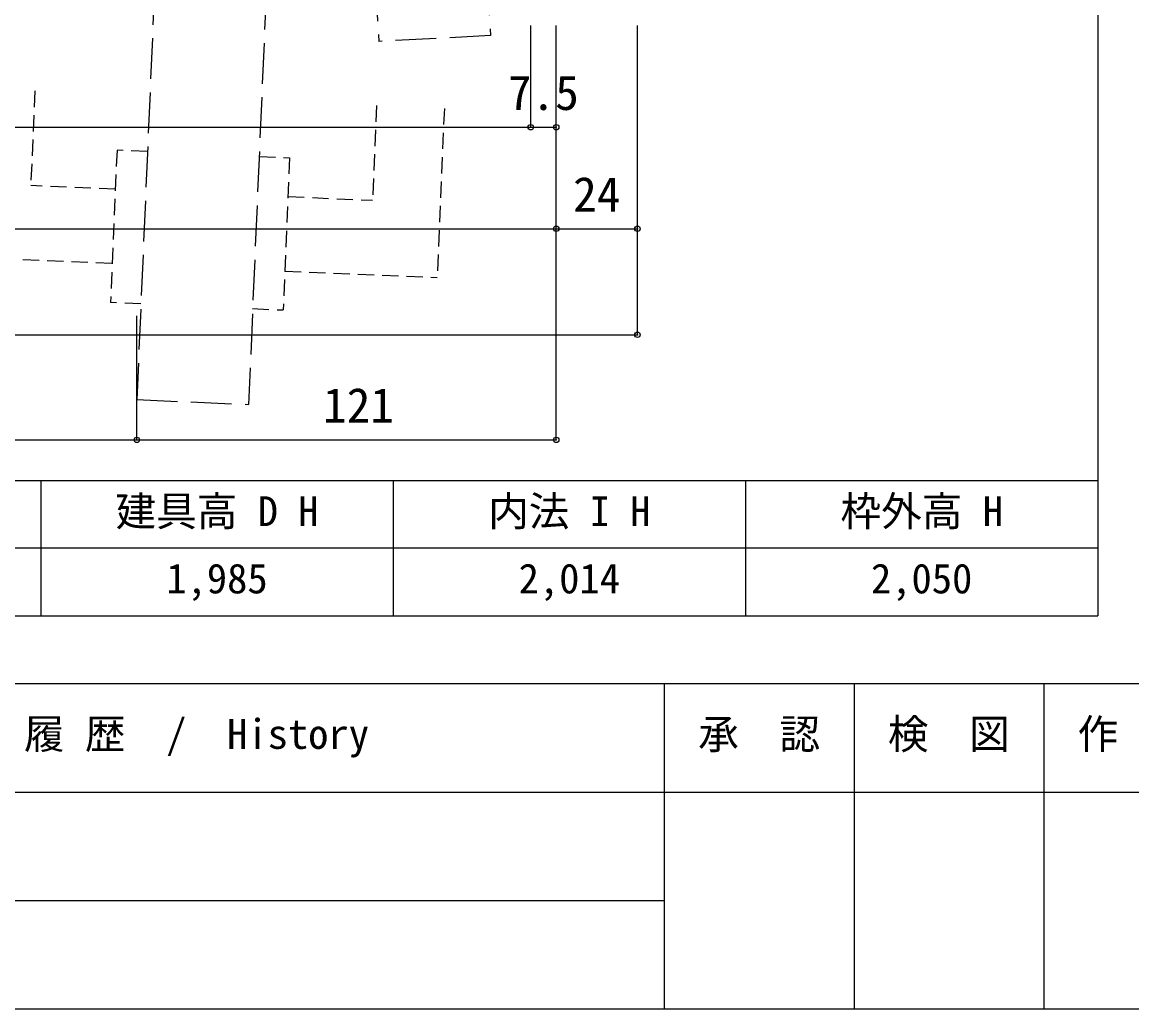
# Model space of a CAD drawing. Units: millimetres at full size. Extents: x -800 to 800, y -560 to 560.
# Drawn here: x -165.5 to 162, y -560 to -268.7 of the extents above; entities that cross this region are included whole.
import ezdxf
from ezdxf.enums import TextEntityAlignment as Align

# ---------------------------------------------------------------- set-up
doc = ezdxf.new("R2010")
doc.units = ezdxf.units.MM
doc.header["$LTSCALE"] = 4
doc.header["$PDMODE"] = 32
doc.header["$PDSIZE"] = 1.6
doc.linetypes.add('DASHED1', pattern=[1.8, 1.2, -0.6])
doc.linetypes.add('DASHED3', pattern=[4, 3, -1])
doc.layers.add('0-0', color=7, linetype='Continuous', lineweight=25)
doc.layers.add('2-0', color=4, linetype='Continuous', lineweight=25)
doc.styles.add('ＭＳ ゴシック', font='')
doc.styles.get('ＭＳ ゴシック').set_extended_font_data('MS Gothic')

msp = doc.modelspace()

# ---------------------------------------------------------------- linework, layer by layer
at = {"layer": '0-0'}
for p, q in [((-780, -404), (152, -404)), ((-160, -404), (-160, -444)), ((-56, -404), (-56, -444)), ((48, -404), (48, -444)), ((152, -424), (-780, -424)), ((-780, -444), (152, -444)), ((-800, -464), (800, -464)), ((24, -464), (24, -560)), ((80, -464), (80, -560)), ((136, -464), (136, -560)), ((-476, -496), (800, -496)), ((-476, -528), (24, -528)), ((-800, -560), (800, -560))]:
    msp.add_line(p, q, dxfattribs=at)
msp.add_lwpolyline([(-780, -24), (152, -24), (152, -444)], dxfattribs=at)
at = {"layer": '2-0', "color": 7, "linetype": 'DASHED3'}
for p, q in [((-72.125, -48.723), (-60.297, -274.413)), ((-39.17, -46.996), (-27.342, -272.686)), ((-122.996, -177.576), (-131.698, -380.161)), ((-90.026, -178.992), (-98.729, -381.578)), ((-27.342, -272.686), (-60.297, -274.413)), ((-131.698, -380.161), (-98.729, -381.578))]:
    msp.add_line(p, q, dxfattribs=at)
at = {"layer": '2-0'}
for p, q in [((-15.411, -299.738), (-15.411, -269.738)), ((-7.912, -307.738), (-7.912, -269.738)), ((-7.912, -337.738), (-7.912, -269.738)), ((16.087, -337.738), (16.087, -269.738)), ((-612.92, -299.738), (-15.411, -299.738)), ((-15.411, -299.738), (-7.912, -299.738)), ((-617.918, -329.738), (-7.912, -329.738)), ((-7.912, -329.738), (16.087, -329.738)), ((16.087, -361.024), (16.087, -329.738)), ((-7.912, -392.038), (-7.912, -337.738)), ((-131.698, -392.038), (-131.698, -355.427)), ((-641.916, -361.024), (16.087, -361.024)), ((-641.916, -392.038), (-131.964, -392.038)), ((-131.964, -392.038), (-7.912, -392.038))]:
    msp.add_line(p, q, dxfattribs=at)
at = {"layer": '2-0', "color": 7, "linetype": 'DASHED1'}
for p, q in [((-161.813, -288.985), (-163.015, -316.959)), ((-60.906, -293.319), (-62.108, -321.294)), ((-40.924, -294.178), (-43.07, -344.132)), ((-137.544, -306.543), (-139.475, -351.501)), ((-128.552, -306.929), (-137.544, -306.543)), ((-138.038, -318.032), (-163.015, -316.959)), ((-87.085, -320.221), (-62.108, -321.294)), ((-138.982, -340.012), (-183.94, -338.08)), ((-88.029, -342.2), (-43.07, -344.132)), ((-130.484, -351.887), (-139.475, -351.501)), ((-97.514, -353.304), (-88.522, -353.69))]:
    msp.add_line(p, q, dxfattribs=at)
msp.add_lwpolyline([(-95.583, -308.345), (-86.591, -308.731), (-88.522, -353.69)], dxfattribs=at)
at = {"layer": '2-0'}
for p in [(-15.411, -299.738), (-7.912, -299.738), (-7.912, -329.738), (16.087, -329.738), (16.087, -361.024), (-131.698, -392.038), (-7.912, -392.038)]:
    msp.add_point(p, dxfattribs=at)

# ---------------------------------------------------------------- texts
at = {"layer": '0-0', "style": 'ＭＳ ゴシック'}
for s, p in [('建具高 D H', (-138, -420.131)), ('内法 I H', (-28, -420.131)), ('枠外高 H', (76, -420.131)), ('1,985', (-123, -440)), ('2,014', (-19, -440)), ('2,050', (85, -440)), ('改 定 履 歴\u3000/\u3000History', (-201, -485.894)), ('承\u3000認', (34, -485.92)), ('検\u3000図', (90, -485.92)), ('作\u3000成', (146, -485.92))]:
    msp.add_text(s, height=8.798, dxfattribs=at).set_placement(p, align=Align.BOTTOM_LEFT)
at = {"layer": '2-0', "color": 7, "style": 'ＭＳ ゴシック'}
for s, p in [('7.5', (-22.162, -297.738)), ('24', (-2.912, -327.738)), ('121', (-76.719, -390.038))]:
    msp.add_text(s, height=10.26, dxfattribs=at).set_placement(p, align=Align.BOTTOM_LEFT)

doc.saveas('drawing.dxf')
